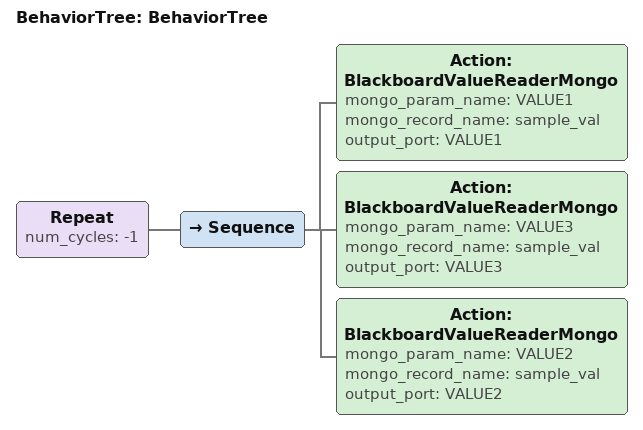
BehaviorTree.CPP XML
<?xml version="1.0"?>
<root main_tree_to_execute="BehaviorTree">
    <BehaviorTree ID="BehaviorTree">
        <Repeat num_cycles="-1">
            <Sequence>
                <Action ID="BlackboardValueReaderMongo" mongo_param_name="VALUE1" mongo_record_name="sample_val" output_port="VALUE1"/>
                <Action ID="BlackboardValueReaderMongo" mongo_param_name="VALUE3" mongo_record_name="sample_val" output_port="VALUE3"/>
                <Action ID="BlackboardValueReaderMongo" mongo_param_name="VALUE2" mongo_record_name="sample_val" output_port="VALUE2"/>
            </Sequence>
        </Repeat>
    </BehaviorTree>
</root>
